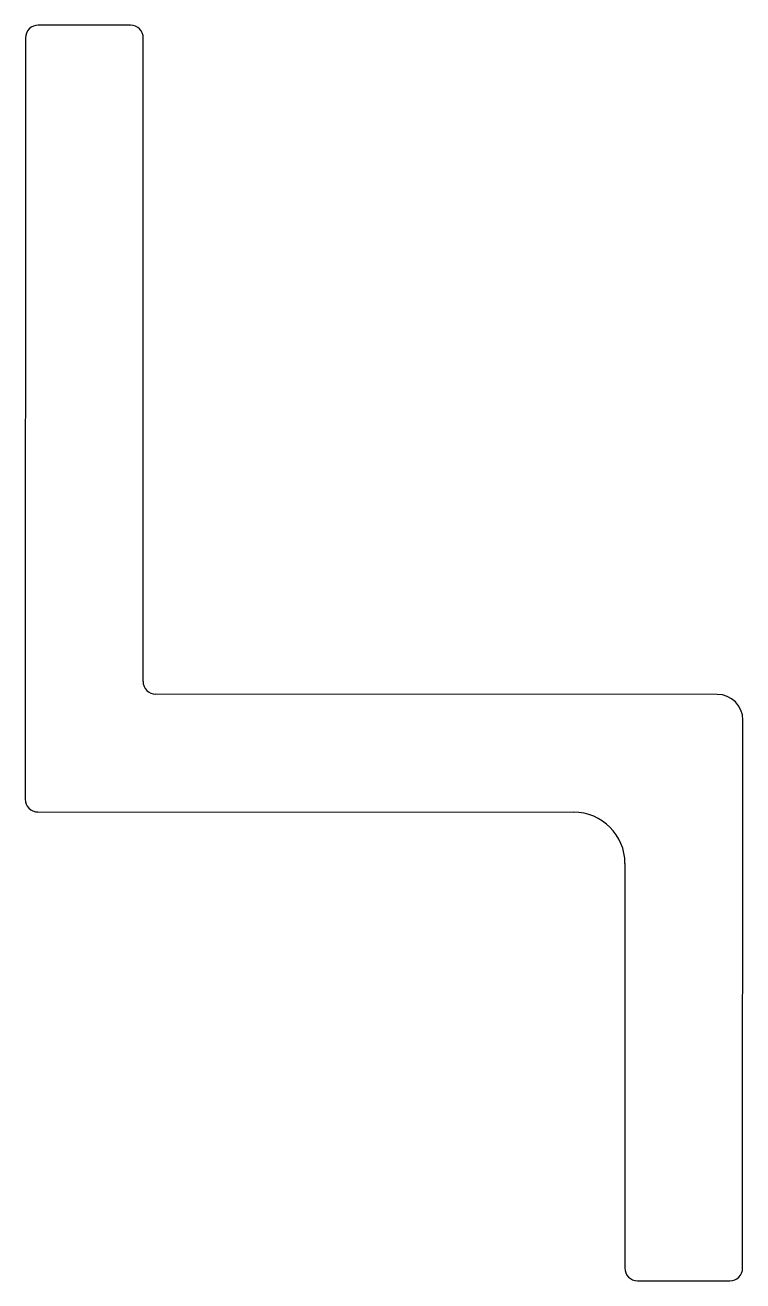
# Model space of a CAD drawing. Extents: x 1910.5 to 1924.5, y 1645.7 to 1670.2.
import ezdxf

# ---------------------------------------------------------------- set-up
doc = ezdxf.new("R2010")
doc.units = 0
doc.layers.get('0').update_dxf_attribs({"linetype": 'CONTINUOUS'})

msp = doc.modelspace()

# ---------------------------------------------------------------- linework, layer by layer
at = {"color": 0}
for p, q in [((1912.582, 1670.211), (1910.782, 1670.212)), ((1910.532, 1669.962), (1910.525, 1655.112)), ((1912.826, 1657.41), (1912.832, 1669.961)), ((1924.034, 1657.155), (1913.076, 1657.16)), ((1924.528, 1645.965), (1924.534, 1656.655)), ((1910.775, 1654.862), (1921.233, 1654.856)), ((1922.232, 1653.856), (1922.228, 1645.966)), ((1922.478, 1645.716), (1924.278, 1645.715))]:
    msp.add_line(p, q, dxfattribs=at)
for centre, radius, start, end in [((1910.782, 1669.962), 0.25, 89.9711, 179.9712), ((1912.582, 1669.961), 0.25, 359.9712, 89.9711), ((1913.076, 1657.41), 0.25, 179.9712, 269.9712), ((1924.034, 1656.655), 0.5, 359.9712, 89.9712), ((1910.775, 1655.112), 0.25, 179.9712, 269.9712), ((1921.232, 1653.856), 1, 359.9712, 89.9712), ((1922.478, 1645.966), 0.25, 179.9712, 269.9712), ((1924.278, 1645.965), 0.25, 269.9712, 359.9712)]:
    msp.add_arc(centre, radius, start, end, dxfattribs=at)

doc.saveas('drawing.dxf')
